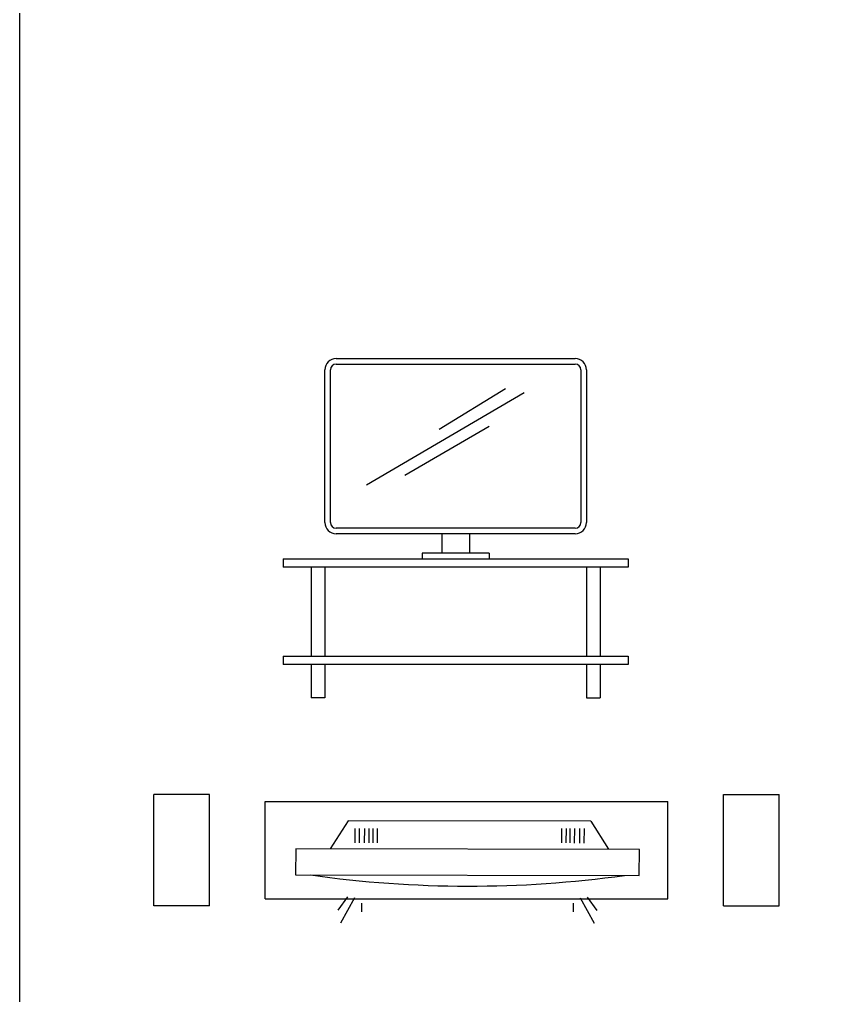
# Model space of a CAD drawing. Header units: millimetres. Extents: x 577 to 2337, y 236 to 943.
# Drawn here: x 739.874 to 742.787, y 702.649 to 706.159 of the extents above; entities that cross this region are included whole.
import ezdxf

# ---------------------------------------------------------------- set-up
doc = ezdxf.new("R2010")
doc.units = ezdxf.units.MM
doc.header["$LTSCALE"] = 0.01
doc.layers.add('06-Furn', color=4, linetype='Continuous')

# ---------------------------------------------------------------- blocks, each defined once
blk = doc.blocks.new('tv')
at = {"layer": '06-Furn', "color": 17}
for p, q in [((807.6427, 720.5374), (808.0427, 720.5374)), ((807.6427, 720.3374), (807.6427, 720.5374)), ((808.0427, 720.3374), (808.0427, 720.5374)), ((807.6427, 720.3374), (808.0427, 720.3374)), ((807.6677, 720.1374), (807.6677, 718.6886)), ((807.6677, 720.1374), (808.0177, 720.1374)), ((808.0177, 720.1374), (808.0177, 718.6886)), ((807.9482, 719.8386), (807.8469, 719.9028)), ((807.9474, 718.9661), (807.9482, 719.8386)), ((807.9474, 718.9661), (807.8457, 718.9028)), ((807.6677, 718.6886), (808.0177, 718.6886)), ((807.6427, 718.4886), (808.0427, 718.4886)), ((807.6427, 718.4886), (807.6427, 718.2886)), ((808.0427, 718.4886), (808.0427, 718.2886)), ((807.6427, 718.2886), (808.0427, 718.2886))]:
    blk.add_line(p, q, dxfattribs=at)
at = {"layer": '06-Furn', "color": 243}
for p, q in [((807.6713, 719.8157), (807.5804, 719.8662)), ((807.6746, 719.8408), (807.6265, 719.8753)), ((807.9207, 719.7985), (807.8689, 719.7987)), ((807.9207, 719.8146), (807.869, 719.8149)), ((807.6524, 719.7906), (807.621, 719.7907)), ((807.9206, 719.7638), (807.8688, 719.7641)), ((807.9206, 719.78), (807.8689, 719.7803)), ((807.9205, 719.7337), (807.8687, 719.734)), ((807.9205, 719.7499), (807.8688, 719.7502)), ((807.9203, 719.0712), (807.8685, 719.0715)), ((807.652, 719.0292), (807.6205, 719.0293)), ((807.9202, 719.025), (807.8684, 719.0253)), ((807.9203, 719.055), (807.8685, 719.0553)), ((807.9202, 719.0411), (807.8685, 719.0414)), ((807.6707, 719.004), (807.5795, 718.954)), ((807.9201, 718.9903), (807.8683, 718.9906)), ((807.9201, 719.0065), (807.8684, 719.0068)), ((807.6738, 718.9789), (807.6256, 718.9447))]:
    blk.add_line(p, q, dxfattribs=at)
at = {"layer": '06-Furn', "color": 17}
blk.add_lwpolyline([(807.7535, 720.0275), (807.7517, 718.7917), (807.8456, 718.7911), (807.8474, 720.027)], close=True, dxfattribs=at)
blk.add_arc((811.7894, 719.4042), 4.0761, 171.9584, 187.8871, dxfattribs=at)
blk = doc.blocks.new('tv1')
at = {"layer": '06-Furn', "color": 17}
for p, q in [((852.44, 716.9955), (853.3, 716.9955)), ((852.4, 716.4055), (852.4, 716.9555)), ((852.42, 716.4055), (852.42, 716.9555)), ((852.44, 716.9755), (853.3, 716.9755)), ((853.32, 716.9555), (853.32, 716.4055)), ((853.34, 716.9555), (853.34, 716.4055)), ((853.3, 716.3855), (852.44, 716.3855)), ((853.3, 716.3655), (852.44, 716.3655)), ((852.82, 716.3655), (852.82, 716.2955)), ((852.92, 716.3655), (852.92, 716.2955)), ((852.99, 716.2955), (852.75, 716.2955)), ((852.75, 716.2955), (852.75, 716.2755)), ((852.99, 716.2955), (852.99, 716.2755)), ((852.25, 716.2755), (853.49, 716.2755)), ((852.25, 716.2755), (852.25, 716.2455)), ((853.49, 716.2755), (853.49, 716.2455)), ((853.49, 716.2455), (852.25, 716.2455)), ((852.35, 716.2455), (852.35, 715.9255)), ((852.4, 716.2455), (852.4, 715.9255)), ((853.34, 716.2455), (853.34, 715.9255)), ((853.39, 716.2455), (853.39, 715.9255)), ((852.25, 715.9255), (853.49, 715.9255)), ((852.25, 715.9255), (852.25, 715.8955)), ((853.49, 715.9255), (853.49, 715.8955)), ((853.49, 715.8955), (852.25, 715.8955)), ((852.35, 715.8955), (852.35, 715.7755)), ((852.4, 715.8955), (852.4, 715.7755)), ((853.34, 715.8955), (853.34, 715.7755)), ((853.39, 715.8955), (853.39, 715.7755)), ((852.4, 715.7755), (852.35, 715.7755)), ((853.34, 715.7755), (853.39, 715.7755))]:
    blk.add_line(p, q, dxfattribs=at)
at = {"layer": '06-Furn', "color": 243}
for p, q in [((853.0494, 716.8863), (852.8108, 716.7399)), ((853.1164, 716.8723), (852.5488, 716.5404)), ((852.9901, 716.7508), (852.6876, 716.5747))]:
    blk.add_line(p, q, dxfattribs=at)
at = {"layer": '06-Furn', "color": 17}
for centre, radius, start, end in [((852.44, 716.9555), 0.04, 90, 180), ((853.3, 716.9555), 0.04, 0, 90), ((852.44, 716.9555), 0.02, 90, 180), ((853.3, 716.9555), 0.02, 0, 90), ((852.44, 716.4055), 0.04, 180, 270), ((852.44, 716.4055), 0.02, 180, 270), ((853.3, 716.4055), 0.02, 270, 0), ((853.3, 716.4055), 0.04, 270, 0)]:
    blk.add_arc(centre, radius, start, end, dxfattribs=at)

msp = doc.modelspace()

# ---------------------------------------------------------------- linework, layer by layer
at = {"layer": '06-Furn', "color": 5}
msp.add_lwpolyline([(739.8738, 711.677), (739.8738, 689.3724), (754.8738, 689.3724), (754.8738, 711.677)], close=True, dxfattribs=at)

# ---------------------------------------------------------------- block references
at = {"layer": '06-Furn'}
msp.add_blockref('tv1', (-111.4277, -12.0555), dxfattribs=at)
at = {"layer": '06-Furn', "color": 5, "rotation": 90}
msp.add_blockref('tv', (1460.8941, -104.6706), dxfattribs=at)

doc.saveas('drawing.dxf')
